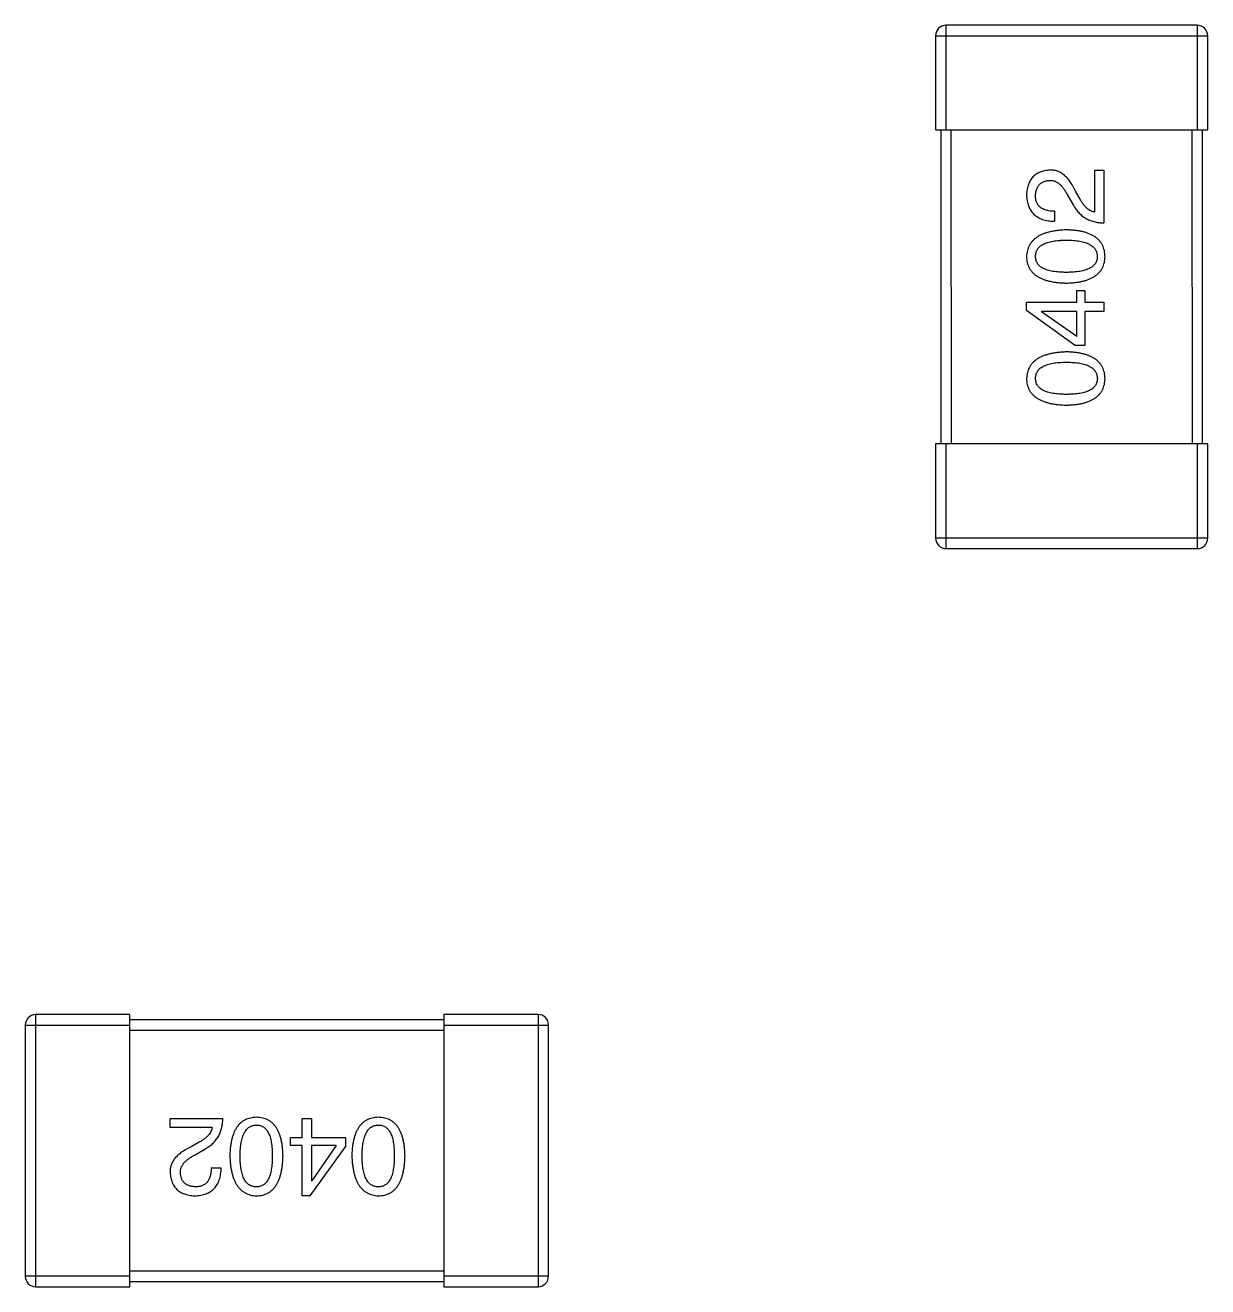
# Model space of a CAD drawing. Header units: millimetres. Extents: x 0 to 297, y 0 to 210.
# Drawn here: x 206.862 to 209.122, y 92.908 to 95.318 of the extents above; entities that cross this region are included whole.
import ezdxf

# ---------------------------------------------------------------- set-up
doc = ezdxf.new("R2010")
doc.units = ezdxf.units.MM
doc.layers.get('0').update_dxf_attribs({"linetype": 'CONTINUOUS'})

msp = doc.modelspace()

# ---------------------------------------------------------------- linework, layer by layer
at = {"color": 7, "linetype": 'Continuous'}
for p, q in [((209.1019, 95.3181), (208.6219, 95.3181)), ((208.6219, 95.1181), (208.6219, 95.3181)), ((209.1019, 95.3181), (209.1019, 95.1181)), ((208.6019, 95.2981), (209.1219, 95.2981)), ((208.6019, 95.2981), (208.6019, 95.1181)), ((209.1219, 95.1181), (209.1219, 95.2981)), ((208.6019, 95.1181), (209.1219, 95.1181)), ((208.6119, 95.1181), (208.612, 94.5181)), ((208.632, 94.5181), (208.6319, 95.1181)), ((209.0919, 95.1181), (209.092, 94.5181)), ((209.112, 94.5181), (209.1119, 95.1181)), ((208.906, 95.0413), (208.9232, 95.0413)), ((208.906, 94.9609), (208.906, 95.0413)), ((208.9232, 95.0413), (208.9232, 94.9404)), ((208.8536, 94.9945), (208.865, 94.9749)), ((208.8781, 94.9855), (208.8691, 95.0011)), ((208.829, 94.9626), (208.829, 94.9437)), ((208.8716, 94.8114), (208.8872, 94.8114)), ((208.8716, 94.7892), (208.8716, 94.8114)), ((208.8872, 94.8114), (208.8872, 94.7892)), ((208.7757, 94.7892), (208.8716, 94.7892)), ((208.7757, 94.7737), (208.7757, 94.7892)), ((208.8872, 94.7892), (208.9233, 94.7893)), ((208.9233, 94.7893), (208.9233, 94.7712)), ((208.7757, 94.7737), (208.8692, 94.7065)), ((208.8716, 94.7712), (208.8044, 94.7712)), ((208.8044, 94.7712), (208.8044, 94.7704)), ((208.8716, 94.7237), (208.8044, 94.7704)), ((208.8716, 94.7237), (208.8716, 94.7712)), ((208.9233, 94.7712), (208.8872, 94.7712)), ((208.8872, 94.7712), (208.8872, 94.7065)), ((208.8872, 94.7065), (208.8692, 94.7065)), ((209.122, 94.5181), (208.602, 94.5181)), ((208.602, 94.5181), (208.602, 94.3381)), ((208.622, 94.3181), (208.622, 94.5181)), ((209.102, 94.5181), (209.102, 94.3181)), ((209.122, 94.3381), (209.122, 94.5181)), ((209.122, 94.3381), (208.602, 94.3381)), ((208.622, 94.3181), (209.102, 94.3181)), ((207.0622, 93.4278), (206.8822, 93.4277)), ((206.8822, 92.9077), (206.8822, 93.4277)), ((207.0622, 92.9078), (207.0622, 93.4278)), ((207.8422, 93.4279), (207.6622, 93.4278)), ((207.6622, 93.4278), (207.6622, 92.9078)), ((207.8422, 93.4279), (207.8422, 92.9079)), ((206.8622, 93.4077), (207.0622, 93.4078)), ((206.8622, 93.4077), (206.8622, 92.9277)), ((207.6622, 93.4178), (207.0622, 93.4178)), ((207.6622, 93.4078), (207.8622, 93.4079)), ((207.8622, 92.9279), (207.8622, 93.4079)), ((207.0622, 93.3978), (207.6622, 93.3978)), ((207.1391, 93.229), (207.2399, 93.2291)), ((207.1391, 93.2118), (207.1391, 93.229)), ((207.2194, 93.2118), (207.1391, 93.2118)), ((207.3911, 93.2291), (207.4091, 93.2291)), ((207.3911, 93.193), (207.3911, 93.2291)), ((207.4091, 93.2291), (207.4091, 93.193)), ((207.3689, 93.193), (207.3911, 93.193)), ((207.3689, 93.1774), (207.3689, 93.193)), ((207.4091, 93.193), (207.4739, 93.193)), ((207.4739, 93.193), (207.4739, 93.175)), ((207.1948, 93.184), (207.1792, 93.1749)), ((207.1858, 93.1594), (207.2055, 93.1709)), ((207.3911, 93.1774), (207.3689, 93.1774)), ((207.3911, 93.0815), (207.3911, 93.1774)), ((207.4067, 93.0815), (207.4739, 93.175)), ((207.4566, 93.1774), (207.4091, 93.1774)), ((207.4091, 93.1774), (207.4091, 93.1102)), ((207.4566, 93.1774), (207.4099, 93.1102)), ((207.2178, 93.1348), (207.2366, 93.1348)), ((207.4091, 93.1102), (207.4099, 93.1102)), ((207.4067, 93.0815), (207.3911, 93.0815)), ((207.0622, 92.9278), (206.8622, 92.9277)), ((207.6622, 92.9378), (207.0622, 92.9378)), ((207.8622, 92.9279), (207.6622, 92.9278)), ((206.8822, 92.9077), (207.0622, 92.9078)), ((207.0622, 92.9178), (207.6622, 92.9178)), ((207.6622, 92.9078), (207.8422, 92.9079))]:
    msp.add_line(p, q, dxfattribs=at)
for centre, start, end in [((208.6219, 95.2981), 90.0074, 180.0074), ((209.1019, 95.2981), 0.0074, 90.0074), ((208.622, 94.3381), 180.0074, 270.0074), ((209.102, 94.3381), 270.0074, 0.0074), ((206.8822, 93.4077), 90.0074, 180.0074), ((207.8422, 93.4079), 0.0074, 90.0074), ((206.8822, 92.9277), 180.0074, 270.0074), ((207.8422, 92.9279), 270.0074, 0.0074)]:
    msp.add_arc(centre, 0.02, start, end, dxfattribs=at)
for points, knots in [([(208.8199, 95.0412), (208.8183, 95.0411), (208.815, 95.0408), (208.8102, 95.04), (208.8057, 95.0389), (208.8015, 95.0375), (208.7977, 95.0357), (208.7941, 95.0336), (208.7908, 95.0312), (208.7879, 95.0284), (208.7853, 95.0253), (208.783, 95.0218), (208.781, 95.0181), (208.7793, 95.014), (208.7779, 95.0096), (208.7768, 95.0049), (208.7761, 94.9998), (208.7758, 94.9963), (208.7757, 94.9945)], [0, 0, 0, 0, 0.070688, 0.137741, 0.201612, 0.262778, 0.321223, 0.378455, 0.434411, 0.490146, 0.546362, 0.603392, 0.662208, 0.723401, 0.787372, 0.85442, 0.925153, 1, 1, 1, 1]), ([(208.7929, 94.9921), (208.793, 94.9932), (208.7931, 94.9954), (208.7934, 94.9986), (208.794, 95.0015), (208.7948, 95.0043), (208.7958, 95.0069), (208.7969, 95.0093), (208.7983, 95.0114), (208.7998, 95.0134), (208.8016, 95.0151), (208.8035, 95.0167), (208.8056, 95.018), (208.808, 95.0192), (208.8105, 95.0201), (208.8132, 95.0208), (208.8161, 95.0213), (208.8181, 95.0215), (208.8191, 95.0216)], [0, 0, 0, 0, 0.076112, 0.148436, 0.216883, 0.281466, 0.34298, 0.402356, 0.459881, 0.51546, 0.571111, 0.62658, 0.683162, 0.741007, 0.801404, 0.863825, 0.930544, 1, 1, 1, 1]), ([(208.8191, 95.0216), (208.8199, 95.0216), (208.8215, 95.0217), (208.824, 95.0216), (208.8263, 95.0211), (208.8287, 95.0206), (208.831, 95.0196), (208.8332, 95.0186), (208.8354, 95.0172), (208.8376, 95.0156), (208.8398, 95.0138), (208.8419, 95.0118), (208.8439, 95.0095), (208.8459, 95.007), (208.8479, 95.0042), (208.8499, 95.0012), (208.8518, 94.998), (208.8529, 94.9957), (208.8536, 94.9945)], [0, 0, 0, 0, 0.052237, 0.103888, 0.155485, 0.207395, 0.259864, 0.31356, 0.369176, 0.4266, 0.486836, 0.550048, 0.61567, 0.685271, 0.75824, 0.834614, 0.915635, 1, 1, 1, 1]), ([(208.8691, 95.0011), (208.8683, 95.0028), (208.8668, 95.0061), (208.8643, 95.0108), (208.8617, 95.0152), (208.8591, 95.0192), (208.8563, 95.0229), (208.8535, 95.0263), (208.8505, 95.0293), (208.8475, 95.032), (208.8444, 95.0344), (208.8411, 95.0364), (208.8378, 95.0381), (208.8344, 95.0394), (208.8309, 95.0404), (208.8273, 95.041), (208.8237, 95.0413), (208.8212, 95.0413), (208.8199, 95.0412)], [0, 0, 0, 0, 0.082731, 0.161257, 0.236138, 0.307554, 0.375712, 0.440848, 0.502916, 0.562567, 0.619798, 0.675716, 0.73039, 0.78386, 0.837315, 0.890547, 0.944917, 1, 1, 1, 1]), ([(208.7757, 94.9945), (208.7758, 94.9925), (208.776, 94.9886), (208.7768, 94.9829), (208.7779, 94.9776), (208.7795, 94.9726), (208.7815, 94.9681), (208.7839, 94.9639), (208.7866, 94.9601), (208.7898, 94.9567), (208.7933, 94.9537), (208.7973, 94.9511), (208.8016, 94.9489), (208.8063, 94.9471), (208.8114, 94.9456), (208.8169, 94.9446), (208.8228, 94.9439), (208.8269, 94.9438), (208.829, 94.9437)], [0, 0, 0, 0, 0.07282, 0.141057, 0.2062, 0.267672, 0.326735, 0.383519, 0.439188, 0.494454, 0.549628, 0.605958, 0.66397, 0.72402, 0.787502, 0.854127, 0.925065, 1, 1, 1, 1]), ([(208.829, 94.9626), (208.8275, 94.9626), (208.8247, 94.9627), (208.8206, 94.9631), (208.8168, 94.9638), (208.8132, 94.9646), (208.81, 94.9657), (208.807, 94.967), (208.8043, 94.9685), (208.8019, 94.9703), (208.7998, 94.9722), (208.7979, 94.9744), (208.7964, 94.9768), (208.7951, 94.9795), (208.7941, 94.9823), (208.7934, 94.9854), (208.793, 94.9886), (208.7929, 94.9909), (208.7929, 94.9921)], [0, 0, 0, 0, 0.082594, 0.15978, 0.232961, 0.301462, 0.365595, 0.426678, 0.484662, 0.540809, 0.595146, 0.648401, 0.702272, 0.757102, 0.813447, 0.872233, 0.934055, 1, 1, 1, 1]), ([(208.865, 94.9749), (208.8658, 94.9735), (208.8673, 94.9708), (208.8698, 94.967), (208.8725, 94.9634), (208.8754, 94.9601), (208.8784, 94.957), (208.8816, 94.9542), (208.885, 94.9517), (208.8886, 94.9494), (208.8923, 94.9474), (208.8962, 94.9456), (208.9003, 94.9441), (208.9046, 94.9428), (208.909, 94.9418), (208.9136, 94.9411), (208.9183, 94.9406), (208.9216, 94.9405), (208.9232, 94.9404)], [0, 0, 0, 0, 0.065828, 0.130094, 0.192451, 0.254037, 0.313974, 0.373757, 0.433048, 0.492243, 0.551902, 0.611758, 0.672678, 0.734814, 0.798569, 0.863693, 0.930488, 1, 1, 1, 1]), ([(208.906, 94.9609), (208.9047, 94.9612), (208.9021, 94.9617), (208.8983, 94.9633), (208.8947, 94.9655), (208.8911, 94.9683), (208.8877, 94.9717), (208.8844, 94.9757), (208.8811, 94.9804), (208.8792, 94.9838), (208.8781, 94.9855)], [0, 0, 0, 0, 0.103034, 0.208166, 0.318255, 0.434664, 0.559728, 0.695394, 0.841708, 1, 1, 1, 1]), ([(208.8519, 94.9271), (208.8489, 94.927), (208.8431, 94.9267), (208.8346, 94.9259), (208.8267, 94.9247), (208.8193, 94.9231), (208.8125, 94.9212), (208.8063, 94.919), (208.8007, 94.9163), (208.7956, 94.9133), (208.7911, 94.9099), (208.7871, 94.9062), (208.7838, 94.9021), (208.781, 94.8977), (208.7788, 94.8928), (208.7771, 94.8876), (208.7761, 94.8821), (208.7758, 94.8783), (208.7757, 94.8763)], [0, 0, 0, 0, 0.088475, 0.171606, 0.249595, 0.322626, 0.391327, 0.455765, 0.516374, 0.573675, 0.628522, 0.681161, 0.732559, 0.783563, 0.83504, 0.887639, 0.942585, 1, 1, 1, 1]), ([(208.9257, 94.8763), (208.9256, 94.8783), (208.9254, 94.8822), (208.9245, 94.8878), (208.923, 94.8931), (208.9209, 94.898), (208.9182, 94.9025), (208.915, 94.9066), (208.9112, 94.9104), (208.9068, 94.9138), (208.9019, 94.9167), (208.8964, 94.9193), (208.8904, 94.9216), (208.8838, 94.9234), (208.8766, 94.925), (208.8689, 94.9261), (208.8606, 94.9268), (208.8549, 94.927), (208.8519, 94.9271)], [0, 0, 0, 0, 0.059134, 0.115603, 0.169236, 0.221572, 0.273254, 0.32474, 0.377319, 0.431815, 0.488555, 0.548609, 0.612242, 0.680182, 0.75251, 0.829782, 0.91231, 1, 1, 1, 1]), ([(208.7929, 94.8763), (208.793, 94.8776), (208.7931, 94.88), (208.7937, 94.8836), (208.7949, 94.8869), (208.7965, 94.89), (208.7986, 94.8928), (208.8012, 94.8954), (208.8042, 94.8977), (208.8077, 94.8998), (208.8117, 94.9016), (208.8161, 94.9032), (208.8209, 94.9045), (208.8262, 94.9056), (208.832, 94.9064), (208.8382, 94.907), (208.8449, 94.9074), (208.8496, 94.9074), (208.8519, 94.9075)], [0, 0, 0, 0, 0.050604, 0.098688, 0.145699, 0.191791, 0.238625, 0.286717, 0.337546, 0.391814, 0.449755, 0.512106, 0.579685, 0.652048, 0.730262, 0.814146, 0.904281, 1, 1, 1, 1]), ([(208.8519, 94.9075), (208.8543, 94.9074), (208.8588, 94.9074), (208.8654, 94.907), (208.8716, 94.9064), (208.8773, 94.9056), (208.8826, 94.9045), (208.8874, 94.9032), (208.8918, 94.9016), (208.8957, 94.8998), (208.8992, 94.8977), (208.9023, 94.8954), (208.9049, 94.8928), (208.907, 94.89), (208.9087, 94.8869), (208.9099, 94.8836), (208.9107, 94.88), (208.9109, 94.8776), (208.9109, 94.8763)], [0, 0, 0, 0, 0.094834, 0.184067, 0.267029, 0.344713, 0.417334, 0.484367, 0.546941, 0.604717, 0.65953, 0.710539, 0.759381, 0.806382, 0.853027, 0.900623, 0.949121, 1, 1, 1, 1]), ([(208.7757, 94.8763), (208.7758, 94.8743), (208.776, 94.8704), (208.7769, 94.8648), (208.7785, 94.8595), (208.7807, 94.8546), (208.7834, 94.8501), (208.7868, 94.846), (208.7907, 94.8422), (208.7952, 94.8389), (208.8003, 94.8359), (208.806, 94.8333), (208.8122, 94.831), (208.819, 94.8292), (208.8264, 94.8276), (208.8344, 94.8266), (208.843, 94.8258), (208.8489, 94.8256), (208.8519, 94.8255)], [0, 0, 0, 0, 0.057911, 0.113262, 0.165956, 0.217443, 0.268511, 0.319665, 0.372, 0.426129, 0.483365, 0.543779, 0.607756, 0.676562, 0.749704, 0.827713, 0.911177, 1, 1, 1, 1]), ([(208.8519, 94.846), (208.8496, 94.846), (208.8449, 94.846), (208.8382, 94.8464), (208.832, 94.847), (208.8262, 94.8478), (208.8209, 94.8489), (208.8161, 94.8501), (208.8117, 94.8517), (208.8077, 94.8535), (208.8042, 94.8555), (208.8012, 94.8577), (208.7987, 94.8602), (208.7965, 94.863), (208.7949, 94.866), (208.7937, 94.8692), (208.7931, 94.8727), (208.793, 94.8751), (208.7929, 94.8763)], [0, 0, 0, 0, 0.096452, 0.187278, 0.271765, 0.350519, 0.423437, 0.491321, 0.554011, 0.612224, 0.666281, 0.717003, 0.764884, 0.811423, 0.856783, 0.902993, 0.950236, 1, 1, 1, 1]), ([(208.9109, 94.8763), (208.9109, 94.8751), (208.9108, 94.8727), (208.9101, 94.8692), (208.909, 94.866), (208.9073, 94.863), (208.9052, 94.8602), (208.9027, 94.8577), (208.8996, 94.8555), (208.8961, 94.8535), (208.8922, 94.8517), (208.8878, 94.8501), (208.8829, 94.8489), (208.8776, 94.8478), (208.8719, 94.847), (208.8656, 94.8464), (208.8589, 94.846), (208.8543, 94.846), (208.8519, 94.846)], [0, 0, 0, 0, 0.049766, 0.097012, 0.143225, 0.188786, 0.235079, 0.282962, 0.333687, 0.387747, 0.445963, 0.508657, 0.576545, 0.649868, 0.72822, 0.812712, 0.903543, 1, 1, 1, 1]), ([(208.8519, 94.8255), (208.8549, 94.8256), (208.8606, 94.8258), (208.8689, 94.8266), (208.8766, 94.8277), (208.8838, 94.8292), (208.8904, 94.831), (208.8964, 94.8333), (208.9019, 94.8359), (208.9068, 94.8389), (208.9112, 94.8422), (208.915, 94.846), (208.9182, 94.8502), (208.9209, 94.8547), (208.923, 94.8596), (208.9245, 94.8648), (208.9254, 94.8704), (208.9256, 94.8743), (208.9257, 94.8763)], [0, 0, 0, 0, 0.087693, 0.170223, 0.247496, 0.319826, 0.387768, 0.451403, 0.511459, 0.568358, 0.622671, 0.675251, 0.726739, 0.778422, 0.830759, 0.884394, 0.940865, 1, 1, 1, 1]), ([(208.852, 94.694), (208.8489, 94.6938), (208.8431, 94.6936), (208.8346, 94.6927), (208.8267, 94.6915), (208.8194, 94.69), (208.8126, 94.6881), (208.8064, 94.6858), (208.8007, 94.6832), (208.7956, 94.6802), (208.7911, 94.6768), (208.7872, 94.6731), (208.7838, 94.669), (208.781, 94.6645), (208.7788, 94.6597), (208.7772, 94.6545), (208.7761, 94.6489), (208.7759, 94.6451), (208.7757, 94.6431)], [0, 0, 0, 0, 0.088475, 0.171606, 0.249595, 0.322626, 0.391327, 0.455765, 0.516374, 0.573675, 0.628522, 0.681161, 0.732559, 0.783563, 0.83504, 0.887639, 0.942585, 1, 1, 1, 1]), ([(208.9257, 94.6432), (208.9256, 94.6452), (208.9255, 94.649), (208.9245, 94.6547), (208.923, 94.6599), (208.9209, 94.6648), (208.9183, 94.6693), (208.915, 94.6735), (208.9112, 94.6772), (208.9069, 94.6806), (208.9019, 94.6836), (208.8964, 94.6862), (208.8904, 94.6884), (208.8838, 94.6903), (208.8766, 94.6918), (208.8689, 94.6929), (208.8606, 94.6937), (208.8549, 94.6939), (208.852, 94.694)], [0, 0, 0, 0, 0.059134, 0.115603, 0.169236, 0.221572, 0.273254, 0.32474, 0.377319, 0.431815, 0.488555, 0.548609, 0.612242, 0.680182, 0.75251, 0.829782, 0.91231, 1, 1, 1, 1]), ([(208.7929, 94.6432), (208.793, 94.6444), (208.7931, 94.6469), (208.7938, 94.6504), (208.7949, 94.6538), (208.7965, 94.6568), (208.7987, 94.6596), (208.8012, 94.6622), (208.8043, 94.6645), (208.8077, 94.6666), (208.8117, 94.6684), (208.8161, 94.67), (208.8209, 94.6713), (208.8263, 94.6724), (208.832, 94.6733), (208.8383, 94.6739), (208.845, 94.6742), (208.8496, 94.6743), (208.852, 94.6743)], [0, 0, 0, 0, 0.050604, 0.098688, 0.145699, 0.191791, 0.238625, 0.286717, 0.337546, 0.391814, 0.449755, 0.512106, 0.579685, 0.652048, 0.730262, 0.814146, 0.904281, 1, 1, 1, 1]), ([(208.852, 94.6743), (208.8543, 94.6743), (208.8589, 94.6742), (208.8655, 94.6739), (208.8716, 94.6733), (208.8773, 94.6724), (208.8826, 94.6714), (208.8875, 94.67), (208.8918, 94.6685), (208.8958, 94.6666), (208.8993, 94.6646), (208.9023, 94.6622), (208.9049, 94.6597), (208.907, 94.6568), (208.9087, 94.6538), (208.91, 94.6505), (208.9107, 94.6469), (208.9109, 94.6444), (208.911, 94.6432)], [0, 0, 0, 0, 0.094834, 0.184067, 0.267029, 0.344713, 0.417334, 0.484367, 0.546941, 0.604717, 0.65953, 0.710539, 0.759381, 0.806382, 0.853027, 0.900623, 0.949121, 1, 1, 1, 1]), ([(208.7757, 94.6431), (208.7758, 94.6412), (208.776, 94.6373), (208.777, 94.6316), (208.7786, 94.6264), (208.7807, 94.6215), (208.7834, 94.617), (208.7868, 94.6128), (208.7907, 94.6091), (208.7952, 94.6057), (208.8003, 94.6027), (208.806, 94.6001), (208.8122, 94.5979), (208.8191, 94.596), (208.8265, 94.5945), (208.8344, 94.5934), (208.843, 94.5926), (208.8489, 94.5924), (208.852, 94.5923)], [0, 0, 0, 0, 0.057911, 0.113262, 0.165956, 0.217443, 0.268511, 0.319665, 0.372, 0.426129, 0.483365, 0.543779, 0.607756, 0.676562, 0.749704, 0.827713, 0.911177, 1, 1, 1, 1]), ([(208.852, 94.6128), (208.8496, 94.6129), (208.845, 94.6129), (208.8383, 94.6133), (208.832, 94.6138), (208.8263, 94.6146), (208.821, 94.6157), (208.8161, 94.617), (208.8117, 94.6185), (208.8078, 94.6203), (208.8043, 94.6223), (208.8012, 94.6246), (208.7987, 94.6271), (208.7966, 94.6298), (208.7949, 94.6328), (208.7938, 94.636), (208.7931, 94.6395), (208.793, 94.6419), (208.7929, 94.6432)], [0, 0, 0, 0, 0.096452, 0.187278, 0.271765, 0.350519, 0.423437, 0.491321, 0.554011, 0.612224, 0.666281, 0.717003, 0.764884, 0.811423, 0.856783, 0.902993, 0.950236, 1, 1, 1, 1]), ([(208.852, 94.5923), (208.8549, 94.5924), (208.8606, 94.5926), (208.8689, 94.5934), (208.8767, 94.5945), (208.8838, 94.596), (208.8904, 94.5979), (208.8965, 94.6001), (208.902, 94.6027), (208.9069, 94.6058), (208.9113, 94.6091), (208.915, 94.6129), (208.9183, 94.617), (208.9209, 94.6215), (208.923, 94.6264), (208.9245, 94.6317), (208.9255, 94.6373), (208.9256, 94.6412), (208.9257, 94.6432)], [0, 0, 0, 0, 0.087693, 0.170223, 0.247496, 0.319826, 0.387768, 0.451403, 0.511459, 0.568358, 0.622671, 0.675251, 0.726739, 0.778422, 0.830759, 0.884394, 0.940865, 1, 1, 1, 1]), ([(208.911, 94.6432), (208.9109, 94.6419), (208.9108, 94.6395), (208.9102, 94.6361), (208.909, 94.6328), (208.9073, 94.6298), (208.9053, 94.6271), (208.9027, 94.6246), (208.8997, 94.6223), (208.8962, 94.6203), (208.8922, 94.6185), (208.8878, 94.617), (208.883, 94.6157), (208.8777, 94.6146), (208.8719, 94.6138), (208.8657, 94.6133), (208.859, 94.6129), (208.8543, 94.6129), (208.852, 94.6128)], [0, 0, 0, 0, 0.049766, 0.097012, 0.143225, 0.188786, 0.235079, 0.282962, 0.333687, 0.387747, 0.445963, 0.508657, 0.576545, 0.649868, 0.72822, 0.812712, 0.903543, 1, 1, 1, 1]), ([(207.2194, 93.2118), (207.2191, 93.2105), (207.2186, 93.2079), (207.217, 93.2042), (207.2148, 93.2005), (207.212, 93.1969), (207.2086, 93.1935), (207.2046, 93.1902), (207.1999, 93.1869), (207.1966, 93.185), (207.1948, 93.184)], [0, 0, 0, 0, 0.103034, 0.208166, 0.318255, 0.434664, 0.559728, 0.695394, 0.841708, 1, 1, 1, 1]), ([(207.2055, 93.1709), (207.2068, 93.1716), (207.2095, 93.1731), (207.2133, 93.1757), (207.2169, 93.1783), (207.2202, 93.1812), (207.2233, 93.1842), (207.2261, 93.1875), (207.2286, 93.1908), (207.2309, 93.1944), (207.2329, 93.1981), (207.2347, 93.202), (207.2362, 93.2061), (207.2375, 93.2104), (207.2385, 93.2148), (207.2392, 93.2194), (207.2397, 93.2242), (207.2398, 93.2274), (207.2399, 93.2291)], [0, 0, 0, 0, 0.065828, 0.130094, 0.192451, 0.254037, 0.313974, 0.373757, 0.433048, 0.492243, 0.551902, 0.611758, 0.672678, 0.734814, 0.798569, 0.863693, 0.930488, 1, 1, 1, 1]), ([(207.304, 93.2315), (207.302, 93.2314), (207.2981, 93.2313), (207.2925, 93.2303), (207.2872, 93.2288), (207.2823, 93.2267), (207.2778, 93.2241), (207.2737, 93.2208), (207.2699, 93.217), (207.2666, 93.2127), (207.2636, 93.2077), (207.261, 93.2022), (207.2587, 93.1962), (207.2569, 93.1896), (207.2553, 93.1824), (207.2542, 93.1747), (207.2535, 93.1664), (207.2533, 93.1607), (207.2532, 93.1577)], [0, 0, 0, 0, 0.059134, 0.115603, 0.169236, 0.221572, 0.273254, 0.32474, 0.377319, 0.431815, 0.488555, 0.548609, 0.612242, 0.680182, 0.75251, 0.829782, 0.91231, 1, 1, 1, 1]), ([(207.2729, 93.1577), (207.2729, 93.1601), (207.2729, 93.1647), (207.2733, 93.1713), (207.2739, 93.1774), (207.2747, 93.1831), (207.2758, 93.1884), (207.2771, 93.1932), (207.2787, 93.1976), (207.2805, 93.2016), (207.2826, 93.205), (207.2849, 93.2081), (207.2875, 93.2107), (207.2903, 93.2128), (207.2934, 93.2145), (207.2967, 93.2158), (207.3003, 93.2165), (207.3027, 93.2167), (207.304, 93.2168)], [0, 0, 0, 0, 0.094834, 0.184067, 0.267029, 0.344713, 0.417334, 0.484367, 0.546941, 0.604717, 0.65953, 0.710539, 0.759381, 0.806382, 0.853027, 0.900623, 0.949121, 1, 1, 1, 1]), ([(207.3548, 93.1578), (207.3547, 93.1607), (207.3545, 93.1664), (207.3538, 93.1747), (207.3527, 93.1824), (207.3511, 93.1896), (207.3493, 93.1962), (207.347, 93.2022), (207.3444, 93.2077), (207.3414, 93.2127), (207.3381, 93.2171), (207.3343, 93.2208), (207.3302, 93.2241), (207.3256, 93.2267), (207.3207, 93.2288), (207.3155, 93.2303), (207.3099, 93.2313), (207.306, 93.2314), (207.304, 93.2315)], [0, 0, 0, 0, 0.087693, 0.170223, 0.247496, 0.319826, 0.387768, 0.451403, 0.511459, 0.568358, 0.622671, 0.675251, 0.726739, 0.778422, 0.830759, 0.884394, 0.940865, 1, 1, 1, 1]), ([(207.304, 93.2168), (207.3052, 93.2167), (207.3076, 93.2166), (207.3111, 93.2159), (207.3143, 93.2148), (207.3173, 93.2131), (207.3201, 93.211), (207.3226, 93.2085), (207.3248, 93.2055), (207.3268, 93.202), (207.3286, 93.198), (207.3302, 93.1936), (207.3314, 93.1888), (207.3325, 93.1835), (207.3333, 93.1777), (207.3339, 93.1714), (207.3343, 93.1648), (207.3343, 93.1601), (207.3343, 93.1578)], [0, 0, 0, 0, 0.049766, 0.097012, 0.143225, 0.188786, 0.235079, 0.282962, 0.333687, 0.387747, 0.445963, 0.508657, 0.576545, 0.649868, 0.72822, 0.812712, 0.903543, 1, 1, 1, 1]), ([(207.5371, 93.2316), (207.5352, 93.2315), (207.5313, 93.2313), (207.5256, 93.2303), (207.5204, 93.2288), (207.5155, 93.2267), (207.511, 93.2241), (207.5068, 93.2209), (207.5031, 93.2171), (207.4997, 93.2127), (207.4967, 93.2078), (207.4941, 93.2023), (207.4919, 93.1962), (207.49, 93.1896), (207.4885, 93.1825), (207.4874, 93.1747), (207.4866, 93.1664), (207.4864, 93.1607), (207.4863, 93.1578)], [0, 0, 0, 0, 0.059134, 0.115603, 0.169236, 0.221572, 0.273254, 0.32474, 0.377319, 0.431815, 0.488555, 0.548609, 0.612242, 0.680182, 0.75251, 0.829782, 0.91231, 1, 1, 1, 1]), ([(207.506, 93.1578), (207.506, 93.1601), (207.5061, 93.1647), (207.5064, 93.1713), (207.507, 93.1774), (207.5079, 93.1832), (207.5089, 93.1884), (207.5103, 93.1933), (207.5118, 93.1976), (207.5137, 93.2016), (207.5157, 93.2051), (207.5181, 93.2081), (207.5206, 93.2107), (207.5235, 93.2129), (207.5265, 93.2145), (207.5299, 93.2158), (207.5334, 93.2166), (207.5359, 93.2167), (207.5371, 93.2168)], [0, 0, 0, 0, 0.094834, 0.184067, 0.267029, 0.344713, 0.417334, 0.484367, 0.546941, 0.604717, 0.65953, 0.710539, 0.759381, 0.806382, 0.853027, 0.900623, 0.949121, 1, 1, 1, 1]), ([(207.588, 93.1578), (207.5879, 93.1607), (207.5877, 93.1665), (207.5869, 93.1747), (207.5858, 93.1825), (207.5843, 93.1896), (207.5824, 93.1962), (207.5802, 93.2023), (207.5776, 93.2078), (207.5745, 93.2127), (207.5712, 93.2171), (207.5675, 93.2209), (207.5633, 93.2241), (207.5588, 93.2268), (207.5539, 93.2288), (207.5486, 93.2303), (207.543, 93.2313), (207.5391, 93.2315), (207.5371, 93.2316)], [0, 0, 0, 0, 0.087693, 0.170223, 0.247496, 0.319826, 0.387768, 0.451403, 0.511459, 0.568358, 0.622671, 0.675251, 0.726739, 0.778422, 0.830759, 0.884394, 0.940865, 1, 1, 1, 1]), ([(207.5371, 93.2168), (207.5384, 93.2168), (207.5408, 93.2167), (207.5442, 93.216), (207.5475, 93.2148), (207.5505, 93.2131), (207.5532, 93.2111), (207.5557, 93.2085), (207.558, 93.2055), (207.56, 93.202), (207.5618, 93.1981), (207.5633, 93.1937), (207.5646, 93.1888), (207.5657, 93.1835), (207.5665, 93.1777), (207.567, 93.1715), (207.5674, 93.1648), (207.5675, 93.1602), (207.5675, 93.1578)], [0, 0, 0, 0, 0.049766, 0.097012, 0.143225, 0.188786, 0.235079, 0.282962, 0.333687, 0.387747, 0.445963, 0.508657, 0.576545, 0.649868, 0.72822, 0.812712, 0.903543, 1, 1, 1, 1]), ([(207.1792, 93.1749), (207.1775, 93.1742), (207.1742, 93.1726), (207.1695, 93.1701), (207.1651, 93.1676), (207.1611, 93.1649), (207.1574, 93.1621), (207.154, 93.1593), (207.151, 93.1563), (207.1483, 93.1533), (207.1459, 93.1502), (207.1439, 93.1469), (207.1423, 93.1436), (207.1409, 93.1402), (207.1399, 93.1367), (207.1393, 93.1332), (207.139, 93.1295), (207.139, 93.127), (207.1391, 93.1258)], [0, 0, 0, 0, 0.082731, 0.161257, 0.236138, 0.307554, 0.375712, 0.440848, 0.502916, 0.562567, 0.619798, 0.675716, 0.73039, 0.78386, 0.837315, 0.890547, 0.944917, 1, 1, 1, 1]), ([(207.1587, 93.1249), (207.1587, 93.1258), (207.1586, 93.1274), (207.1588, 93.1298), (207.1592, 93.1322), (207.1598, 93.1345), (207.1607, 93.1368), (207.1618, 93.139), (207.1631, 93.1413), (207.1647, 93.1434), (207.1665, 93.1456), (207.1686, 93.1477), (207.1709, 93.1497), (207.1734, 93.1518), (207.1761, 93.1537), (207.1791, 93.1557), (207.1824, 93.1576), (207.1846, 93.1588), (207.1858, 93.1594)], [0, 0, 0, 0, 0.052237, 0.103888, 0.155485, 0.207395, 0.259864, 0.31356, 0.369176, 0.4266, 0.486836, 0.550048, 0.61567, 0.685271, 0.75824, 0.834614, 0.915635, 1, 1, 1, 1]), ([(207.2532, 93.1577), (207.2533, 93.1547), (207.2536, 93.1489), (207.2544, 93.1404), (207.2556, 93.1325), (207.2572, 93.1251), (207.2591, 93.1184), (207.2613, 93.1121), (207.264, 93.1065), (207.267, 93.1014), (207.2704, 93.0969), (207.2741, 93.0929), (207.2782, 93.0896), (207.2827, 93.0868), (207.2875, 93.0846), (207.2927, 93.0829), (207.2982, 93.0819), (207.3021, 93.0816), (207.304, 93.0815)], [0, 0, 0, 0, 0.088475, 0.171606, 0.249595, 0.322626, 0.391327, 0.455765, 0.516374, 0.573675, 0.628522, 0.681161, 0.732559, 0.783563, 0.83504, 0.887639, 0.942585, 1, 1, 1, 1]), ([(207.304, 93.0987), (207.3028, 93.0988), (207.3003, 93.0989), (207.2967, 93.0996), (207.2934, 93.1007), (207.2903, 93.1023), (207.2875, 93.1045), (207.2849, 93.107), (207.2826, 93.1101), (207.2805, 93.1135), (207.2787, 93.1175), (207.2771, 93.1219), (207.2758, 93.1267), (207.2747, 93.132), (207.2739, 93.1378), (207.2733, 93.1441), (207.2729, 93.1508), (207.2729, 93.1554), (207.2729, 93.1577)], [0, 0, 0, 0, 0.050604, 0.098688, 0.145699, 0.191791, 0.238625, 0.286717, 0.337546, 0.391814, 0.449755, 0.512106, 0.579685, 0.652048, 0.730262, 0.814146, 0.904281, 1, 1, 1, 1]), ([(207.3343, 93.1578), (207.3343, 93.1554), (207.3343, 93.1508), (207.3339, 93.1441), (207.3333, 93.1378), (207.3325, 93.1321), (207.3314, 93.1268), (207.3302, 93.1219), (207.3286, 93.1175), (207.3269, 93.1136), (207.3249, 93.1101), (207.3226, 93.107), (207.3201, 93.1045), (207.3174, 93.1024), (207.3143, 93.1007), (207.3111, 93.0996), (207.3076, 93.0989), (207.3052, 93.0988), (207.304, 93.0987)], [0, 0, 0, 0, 0.096452, 0.187278, 0.271765, 0.350519, 0.423437, 0.491321, 0.554011, 0.612224, 0.666281, 0.717003, 0.764884, 0.811423, 0.856783, 0.902993, 0.950236, 1, 1, 1, 1]), ([(207.304, 93.0815), (207.306, 93.0816), (207.3099, 93.0818), (207.3155, 93.0828), (207.3208, 93.0844), (207.3257, 93.0865), (207.3302, 93.0892), (207.3343, 93.0926), (207.3381, 93.0965), (207.3414, 93.101), (207.3444, 93.1061), (207.347, 93.1118), (207.3493, 93.118), (207.3511, 93.1249), (207.3527, 93.1323), (207.3538, 93.1402), (207.3545, 93.1488), (207.3547, 93.1547), (207.3548, 93.1578)], [0, 0, 0, 0, 0.057911, 0.113262, 0.165956, 0.217443, 0.268511, 0.319665, 0.372, 0.426129, 0.483365, 0.543779, 0.607756, 0.676562, 0.749704, 0.827713, 0.911177, 1, 1, 1, 1]), ([(207.4863, 93.1578), (207.4865, 93.1548), (207.4867, 93.1489), (207.4876, 93.1404), (207.4888, 93.1325), (207.4903, 93.1252), (207.4922, 93.1184), (207.4945, 93.1122), (207.4971, 93.1065), (207.5001, 93.1014), (207.5035, 93.0969), (207.5072, 93.093), (207.5113, 93.0896), (207.5158, 93.0868), (207.5206, 93.0846), (207.5258, 93.083), (207.5314, 93.0819), (207.5352, 93.0817), (207.5372, 93.0816)], [0, 0, 0, 0, 0.088475, 0.171606, 0.249595, 0.322626, 0.391327, 0.455765, 0.516374, 0.573675, 0.628522, 0.681161, 0.732559, 0.783563, 0.83504, 0.887639, 0.942585, 1, 1, 1, 1]), ([(207.5372, 93.0988), (207.5359, 93.0988), (207.5335, 93.0989), (207.5299, 93.0996), (207.5266, 93.1007), (207.5235, 93.1024), (207.5207, 93.1045), (207.5181, 93.107), (207.5158, 93.1101), (207.5137, 93.1136), (207.5119, 93.1175), (207.5103, 93.1219), (207.509, 93.1268), (207.5079, 93.1321), (207.507, 93.1378), (207.5064, 93.1441), (207.5061, 93.1508), (207.506, 93.1554), (207.506, 93.1578)], [0, 0, 0, 0, 0.050604, 0.098688, 0.145699, 0.191791, 0.238625, 0.286717, 0.337546, 0.391814, 0.449755, 0.512106, 0.579685, 0.652048, 0.730262, 0.814146, 0.904281, 1, 1, 1, 1]), ([(207.5372, 93.0816), (207.5391, 93.0816), (207.543, 93.0818), (207.5487, 93.0828), (207.5539, 93.0844), (207.5588, 93.0865), (207.5633, 93.0893), (207.5675, 93.0926), (207.5712, 93.0965), (207.5746, 93.1011), (207.5776, 93.1061), (207.5802, 93.1118), (207.5824, 93.1181), (207.5843, 93.1249), (207.5858, 93.1323), (207.5869, 93.1403), (207.5877, 93.1488), (207.5879, 93.1547), (207.588, 93.1578)], [0, 0, 0, 0, 0.057911, 0.113262, 0.165956, 0.217443, 0.268511, 0.319665, 0.372, 0.426129, 0.483365, 0.543779, 0.607756, 0.676562, 0.749704, 0.827713, 0.911177, 1, 1, 1, 1]), ([(207.5675, 93.1578), (207.5675, 93.1554), (207.5674, 93.1508), (207.567, 93.1441), (207.5665, 93.1379), (207.5657, 93.1321), (207.5646, 93.1268), (207.5633, 93.1219), (207.5618, 93.1175), (207.56, 93.1136), (207.558, 93.1101), (207.5558, 93.1071), (207.5532, 93.1045), (207.5505, 93.1024), (207.5475, 93.1007), (207.5443, 93.0996), (207.5408, 93.0989), (207.5384, 93.0988), (207.5372, 93.0988)], [0, 0, 0, 0, 0.096452, 0.187278, 0.271765, 0.350519, 0.423437, 0.491321, 0.554011, 0.612224, 0.666281, 0.717003, 0.764884, 0.811423, 0.856783, 0.902993, 0.950236, 1, 1, 1, 1]), ([(207.1391, 93.1258), (207.1392, 93.1241), (207.1395, 93.1208), (207.1403, 93.116), (207.1414, 93.1115), (207.1428, 93.1073), (207.1446, 93.1035), (207.1467, 93.0999), (207.1492, 93.0967), (207.1519, 93.0937), (207.155, 93.0911), (207.1585, 93.0888), (207.1622, 93.0868), (207.1663, 93.0851), (207.1707, 93.0837), (207.1755, 93.0826), (207.1805, 93.0819), (207.184, 93.0816), (207.1858, 93.0815)], [0, 0, 0, 0, 0.070688, 0.137741, 0.201612, 0.262778, 0.321223, 0.378455, 0.434411, 0.490146, 0.546362, 0.603392, 0.662208, 0.723401, 0.787372, 0.85442, 0.925153, 1, 1, 1, 1]), ([(207.1883, 93.0987), (207.1871, 93.0988), (207.1849, 93.0989), (207.1817, 93.0992), (207.1788, 93.0999), (207.176, 93.1006), (207.1734, 93.1016), (207.171, 93.1027), (207.1689, 93.1041), (207.1669, 93.1056), (207.1652, 93.1074), (207.1636, 93.1093), (207.1623, 93.1115), (207.1611, 93.1138), (207.1603, 93.1163), (207.1595, 93.119), (207.159, 93.1219), (207.1588, 93.1239), (207.1587, 93.1249)], [0, 0, 0, 0, 0.076112, 0.148436, 0.216883, 0.281466, 0.34298, 0.402356, 0.459881, 0.51546, 0.571111, 0.62658, 0.683162, 0.741007, 0.801404, 0.863825, 0.930544, 1, 1, 1, 1]), ([(207.1858, 93.0815), (207.1878, 93.0816), (207.1917, 93.0818), (207.1974, 93.0826), (207.2028, 93.0838), (207.2077, 93.0854), (207.2122, 93.0873), (207.2164, 93.0897), (207.2202, 93.0924), (207.2236, 93.0956), (207.2266, 93.0992), (207.2292, 93.1031), (207.2314, 93.1074), (207.2332, 93.1122), (207.2347, 93.1173), (207.2357, 93.1228), (207.2364, 93.1286), (207.2365, 93.1327), (207.2366, 93.1348)], [0, 0, 0, 0, 0.07282, 0.141057, 0.2062, 0.267672, 0.326735, 0.383519, 0.439188, 0.494454, 0.549628, 0.605958, 0.66397, 0.72402, 0.787502, 0.854127, 0.925065, 1, 1, 1, 1]), ([(207.2178, 93.1348), (207.2177, 93.1333), (207.2176, 93.1305), (207.2172, 93.1264), (207.2166, 93.1226), (207.2157, 93.1191), (207.2146, 93.1158), (207.2133, 93.1128), (207.2118, 93.1101), (207.21, 93.1077), (207.2081, 93.1056), (207.2059, 93.1037), (207.2035, 93.1022), (207.2009, 93.1009), (207.198, 93.0999), (207.1949, 93.0992), (207.1917, 93.0988), (207.1894, 93.0988), (207.1883, 93.0987)], [0, 0, 0, 0, 0.082594, 0.15978, 0.232961, 0.301462, 0.365595, 0.426678, 0.484662, 0.540809, 0.595146, 0.648401, 0.702272, 0.757102, 0.813447, 0.872233, 0.934055, 1, 1, 1, 1])]:
    msp.add_open_spline(points, degree=3, knots=knots, dxfattribs=at)

doc.saveas('drawing.dxf')
